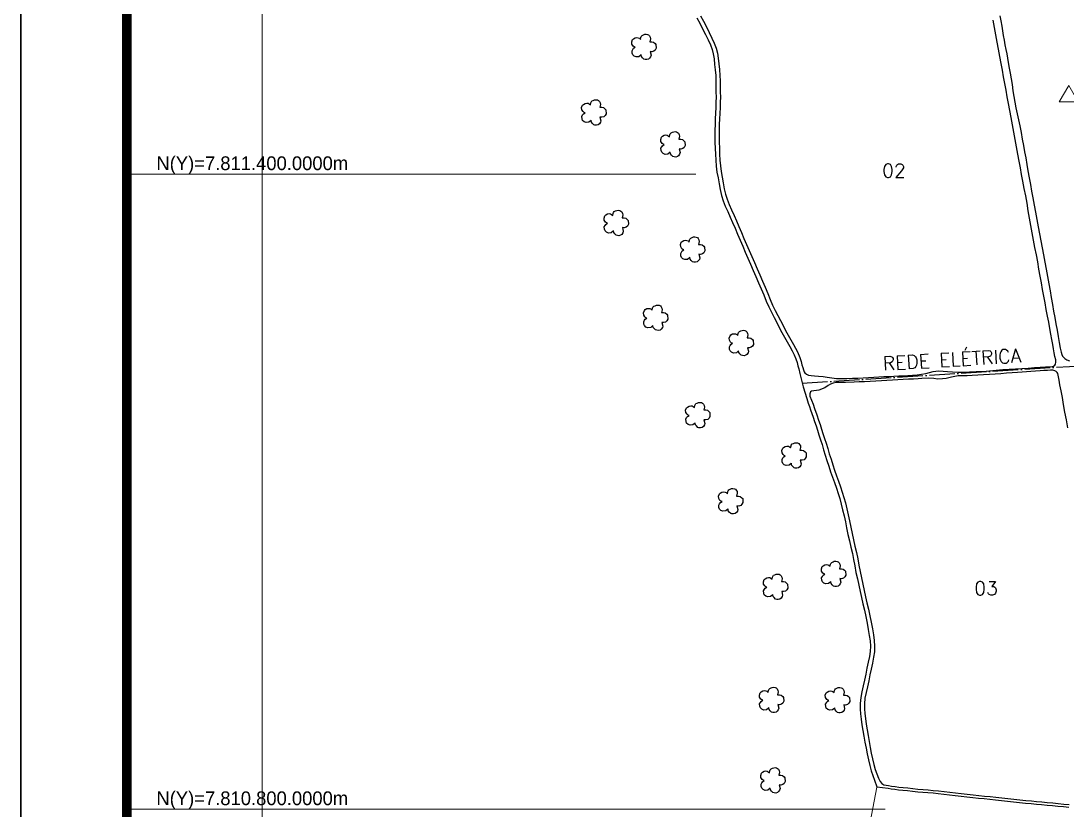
# Model space of a CAD drawing. Extents: x 749772 to 751872, y 7810048 to 7813018.
# Drawn here: x 749772 to 750761, y 7810799 to 7811545 of the extents above; entities that cross this region are included whole.
import ezdxf
from ezdxf.enums import TextEntityAlignment as Align

# ---------------------------------------------------------------- set-up
doc = ezdxf.new("R2010")
doc.units = 0
doc.header["$MEASUREMENT"] = 0
for name, pattern in [('ACAD_ISO04W100', [30, 24, -3, 0, -3]), ('CONTINUO', [0]), ('LIN0', [0])]:
    doc.linetypes.add(name, pattern=pattern)
for name, color, linetype in [('0114000638', 1, 'Continuous'), ('0114000638002', 5, 'Continuous'), ('0114000638003', 5, 'Continuous'), ('0114000638005', 5, 'Continuous'), ('MARGEM', 7, 'CONTINUO'), ('SIMBOLO ARVORE', 118, 'Continuous'), ('TEXTO_NUN_TAL', 7, 'Continuous')]:
    doc.layers.add(name, color=color, linetype=linetype)
for name, color, linetype, lineweight in [('MALHA', 8, 'Continuous', 9), ('REDE_DE_LUZ', 6, 'Continuous', 25), ('TEXTO_DIVERSOS', 7, 'Continuous', 5)]:
    doc.layers.add(name, color=color, linetype=linetype, lineweight=lineweight)
doc.styles.add('Simplex', font='simplex.shx')

msp = doc.modelspace()

# ---------------------------------------------------------------- linework, layer by layer
at = {"layer": '0114000638', "flags": 128}
msp.add_lwpolyline([(750410.62, 7811547.87), (750413.48, 7811542.59), (750416.15, 7811537.32), (750418.79, 7811532.05), (750421.41, 7811526.89), (750423.54, 7811522.22), (750425.22, 7811517.91), (750426.31, 7811513.69), (750427.04, 7811509), (750427.55, 7811503.74), (750428.13, 7811498.46), (750428.63, 7811493.13), (750428.8, 7811488.02), (750428.82, 7811482.95), (750428.81, 7811477.8), (750428.99, 7811472.88), (750428.84, 7811468.04), (750428.76, 7811463.03), (750428.47, 7811457.71), (750428.22, 7811452.44), (750427.93, 7811447.05), (750427.76, 7811441.46), (750427.74, 7811435.97), (750427.7, 7811430.18), (750428.01, 7811424.4), (750428.31, 7811418.79), (750428.6, 7811413.11), (750429.01, 7811407.44), (750429.8, 7811401.83), (750430.79, 7811396.43), (750431.75, 7811391.04), (750432.81, 7811385.45), (750434.04, 7811379.96), (750435.66, 7811374.94), (750437.54, 7811369.91), (750439.97, 7811364.65), (750442.33, 7811359.45), (750444.6, 7811354.26), (750446.83, 7811348.96), (750449.16, 7811343.48), (750451.57, 7811337.82), (750454.07, 7811332.14), (750456.49, 7811326.47), (750458.96, 7811320.68), (750461.47, 7811314.87), (750464.04, 7811309.03), (750466.64, 7811303.21), (750469.16, 7811297.42), (750471.63, 7811291.64), (750474, 7811285.89), (750476.25, 7811280.17), (750478.66, 7811274.64), (750481.3, 7811269.5), (750483.82, 7811264.63), (750486.26, 7811259.94), (750488.65, 7811255.27), (750491.12, 7811250.57), (750493.66, 7811245.98), (750496.15, 7811241.6), (750498.57, 7811237.25), (750500.92, 7811233.05), (750502.86, 7811229.25), (750504.35, 7811225.55), (750505.44, 7811222.04), (750506.27, 7811218.97), (750507.02, 7811216.26), (750508.1, 7811211.78), (750511.15, 7811199.24), (750514.55, 7811187.96), (750515.86, 7811183.76), (750517.09, 7811180.6), (750518.25, 7811177.4), (750519.44, 7811174.05), (750520.72, 7811170.34), (750522.06, 7811166.26), (750523.37, 7811162.15), (750524.68, 7811158.05), (750526.08, 7811153.65), (750527.61, 7811149.1), (750529.09, 7811144.53), (750530.59, 7811139.72), (750532.14, 7811134.62), (750533.75, 7811129.43), (750535.38, 7811124.17), (750537.16, 7811118.91), (750539.04, 7811113.8), (750540.82, 7811108.68), (750542.61, 7811103.46), (750544.3, 7811098.39), (750545.82, 7811093.46), (750547.23, 7811088.36), (750548.53, 7811082.96), (750549.89, 7811077.37), (750551.1, 7811071.66), (750552.3, 7811065.83), (750553.57, 7811059.73), (750554.89, 7811053.63), (750556.28, 7811047.56), (750557.76, 7811041.77), (750558.85, 7811035.84), (750560.04, 7811029.91), (750561.06, 7811023.8), (750562.51, 7811017.77), (750563.71, 7811011.81), (750565.05, 7811005.84), (750566.3, 7810999.92), (750567.66, 7810993.97), (750569.07, 7810987.98), (750570.46, 7810981.98), (750571.71, 7810975.9), (750572.79, 7810969.8), (750573.73, 7810964.25), (750574.43, 7810959.11), (750574.76, 7810954.05), (750574.56, 7810949.1), (750573.84, 7810944.23), (750572.77, 7810938.93), (750571.55, 7810933.31), (750570.42, 7810927.74), (750569.29, 7810922.09), (750568, 7810916.49), (750566.8, 7810911.03), (750565.7, 7810905.46), (750565.05, 7810899.8), (750565.04, 7810894.7), (750565.48, 7810890.02), (750566.09, 7810885.13), (750566.82, 7810879.84), (750567.67, 7810874.41), (750568.59, 7810868.93), (750569.54, 7810863.26), (750570.62, 7810857.7), (750571.64, 7810852.23), (750572.82, 7810846.6), (750574.16, 7810841.21), (750575.63, 7810836.34), (750577.21, 7810831.95), (750578.69, 7810827.41), (750580.84, 7810821.29), (750580.84, 7810821.29), (750580.84, 7810821.29), (750591.58, 7810819.81), (750594.54, 7810819.43), (750597.83, 7810818.97), (750601.46, 7810818.44), (750605.43, 7810818), (750609.83, 7810817.59), (750614.51, 7810817.1), (750619.46, 7810816.59), (750624.43, 7810816.12), (750629.18, 7810815.75), (750633.95, 7810815.36), (750638.92, 7810814.8), (750644.15, 7810814.12), (750649.49, 7810813.52), (750654.93, 7810812.95), (750660.42, 7810812.41), (750665.95, 7810811.78), (750671.49, 7810811.17), (750676.95, 7810810.59), (750682.27, 7810810.02), (750687.59, 7810809.49), (750693, 7810808.91), (750698.55, 7810808.29), (750704.23, 7810807.62), (750709.94, 7810806.98), (750715.68, 7810806.4), (750721.34, 7810805.86), (750726.68, 7810805.34), (750731.62, 7810804.93), (750736.56, 7810804.47), (750741.68, 7810803.98), (750746.9, 7810803.5), (750752.06, 7810802.97), (750757.19, 7810802.44), (750762.23, 7810802)], dxfattribs=at)
at = {"layer": '0114000638002', "flags": 128}
msp.add_lwpolyline([(750414.13, 7811549.78), (750417.02, 7811544.45), (750419.72, 7811539.12), (750422.36, 7811533.85), (750425.02, 7811528.62), (750427.23, 7811523.77), (750429.03, 7811519.14), (750430.23, 7811514.5), (750431, 7811509.5), (750431.53, 7811504.16), (750432.11, 7811498.87), (750432.62, 7811493.39), (750432.8, 7811488.1), (750432.82, 7811482.96), (750432.81, 7811477.87), (750432.99, 7811472.89), (750432.84, 7811467.94), (750432.75, 7811462.89), (750432.46, 7811457.51), (750432.21, 7811452.24), (750431.93, 7811446.88), (750431.76, 7811441.4), (750431.74, 7811435.95), (750431.7, 7811430.28), (750432.01, 7811424.61), (750432.3, 7811419), (750432.59, 7811413.36), (750432.99, 7811407.87), (750433.75, 7811402.47), (750434.73, 7811397.14), (750435.69, 7811391.77), (750436.73, 7811386.26), (750437.91, 7811381.01), (750439.44, 7811376.26), (750441.23, 7811371.46), (750443.61, 7811366.32), (750445.98, 7811361.08), (750448.28, 7811355.83), (750450.51, 7811350.51), (750452.84, 7811345.05), (750455.24, 7811339.41), (750457.74, 7811333.73), (750460.17, 7811328.04), (750462.64, 7811322.26), (750465.14, 7811316.47), (750467.7, 7811310.65), (750470.3, 7811304.82), (750472.83, 7811299), (750475.31, 7811293.19), (750477.71, 7811287.38), (750479.95, 7811281.7), (750482.28, 7811276.35), (750484.85, 7811271.33), (750487.37, 7811266.48), (750489.82, 7811261.77), (750492.2, 7811257.11), (750494.64, 7811252.47), (750497.15, 7811247.94), (750499.64, 7811243.56), (750502.06, 7811239.2), (750505.95, 7811232.26), (750508.12, 7811226.9), (750509.28, 7811223.16), (750510.13, 7811220.02), (750510.86, 7811217.37), (750511.54, 7811215.05), (750512.29, 7811213.27), (750512.78, 7811212.35), (750514.34, 7811211.1), (750516.34, 7811210.25), (750518.85, 7811209.79), (750521.9, 7811209.53), (750525.73, 7811209.13), (750530.02, 7811208.79), (750534.02, 7811208.22), (750538.24, 7811207.49), (750542.79, 7811206.91), (750547.57, 7811206.83), (750552.57, 7811206.97), (750557.8, 7811207.28), (750563.04, 7811207.42), (750568.08, 7811207.62), (750573.01, 7811207.87), (750577.99, 7811208.15), (750582.9, 7811208.43), (750587.61, 7811208.72), (750592.2, 7811208.96), (750596.92, 7811209.16), (750601.63, 7811209.4), (750605.98, 7811209.65), (750610.23, 7811209.83), (750614.54, 7811210.08), (750618.91, 7811210.43), (750623.16, 7811210.95), (750627.26, 7811211.67), (750634.16, 7811213.58), (750639.13, 7811214.14), (750643.45, 7811214.04), (750647.74, 7811213.56), (750652.3, 7811213.18), (750657.33, 7811212.99), (750662.77, 7811213.02), (750668.53, 7811213.24), (750674.61, 7811213.46), (750680.9, 7811213.75), (750687.33, 7811214.14), (750693.67, 7811214.79), (750699.78, 7811215.41), (750705.8, 7811215.68), (750711.84, 7811216), (750717.88, 7811216.41), (750723.81, 7811216.87), (750729.74, 7811217.26), (750735.3, 7811217.61), (750740.28, 7811217.86), (750744.04, 7811218.03), (750746.45, 7811218.24), (750747.93, 7811218.75), (750749.22, 7811219.59), (750749.82, 7811220.64), (750750.12, 7811222.38), (750749.87, 7811224.66), (750749.23, 7811227.73), (750748.54, 7811231.36), (750747.83, 7811234.97), (750747.06, 7811239.1), (750746.22, 7811243.73), (750745.3, 7811248.8), (750744.3, 7811254.28), (750743.25, 7811260.06), (750742.15, 7811266.02), (750740.97, 7811272.12), (750739.79, 7811278.34), (750738.63, 7811284.63), (750737.49, 7811290.98), (750736.34, 7811297.39), (750735.19, 7811303.82), (750734.04, 7811310.42), (750732.86, 7811317.18), (750731.64, 7811323.95), (750730.32, 7811330.77), (750729.03, 7811337.63), (750727.74, 7811344.48), (750726.39, 7811351.4), (750725.19, 7811358.42), (750723.95, 7811365.51), (750722.77, 7811372.6), (750721.52, 7811379.64), (750720.18, 7811386.65), (750718.87, 7811393.47), (750717.66, 7811399.87), (750716.5, 7811406.08), (750715.36, 7811412.4), (750714.18, 7811418.99), (750712.9, 7811425.82), (750711.59, 7811432.76), (750710.31, 7811439.78), (750709.1, 7811446.78), (750707.77, 7811453.6), (750706.44, 7811460.18), (750705.32, 7811466.79), (750704.11, 7811473.16), (750702.98, 7811479.41), (750701.83, 7811485.67), (750700.65, 7811491.96), (750699.51, 7811498.3), (750698.38, 7811504.73), (750697.21, 7811511.32), (750695.94, 7811518.02), (750694.64, 7811524.85), (750693.39, 7811531.75), (750692.12, 7811538.65), (750690.92, 7811545.55)], dxfattribs=at)
at = {"layer": '0114000638003', "flags": 128}
msp.add_lwpolyline([(750761.46, 7811160.5), (750760.02, 7811167.87), (750758.66, 7811175.23), (750757.37, 7811182.39), (750756.2, 7811189.02), (750755, 7811195.21), (750753.87, 7811200.95), (750753.12, 7811205.52), (750752.61, 7811208.47), (750752.3, 7811210.14), (750751.9, 7811211.58), (750751.19, 7811212.72), (750750.48, 7811213.5), (750749.08, 7811214.35), (750747.33, 7811214.72), (750745.09, 7811214.82), (750742.15, 7811214.68), (750738.81, 7811214.47), (750735.1, 7811214.22), (750730.91, 7811213.92), (750726.5, 7811213.58), (750722.23, 7811213.2), (750718.12, 7811212.92), (750713.85, 7811212.68), (750708.86, 7811212.35), (750703.53, 7811211.93), (750698.12, 7811211.47), (750692.68, 7811211.04), (750687.2, 7811210.65), (750681.74, 7811210.32), (750676.29, 7811210.02), (750671.04, 7811209.8), (750666.18, 7811209.65), (750661.74, 7811209.52), (750657.73, 7811209.45), (750651.3, 7811208.33), (750646.22, 7811206.92), (750643.02, 7811206.55), (750638.31, 7811206.26), (750634.64, 7811206.92), (750629.94, 7811207.2), (750623.46, 7811207), (750619.83, 7811206.71), (750615.46, 7811206.43), (750610.8, 7811206.2), (750605.87, 7811205.94), (750600.76, 7811205.59), (750595.61, 7811205.33), (750590.42, 7811205.09), (750585.23, 7811204.8), (750579.97, 7811204.51), (750574.64, 7811204.24), (750569.35, 7811203.95), (750564.3, 7811203.73), (750559.44, 7811203.48), (750551.38, 7811203.08), (750545.94, 7811203.18), (750542.36, 7811203.15), (750539.43, 7811202.71), (750536.92, 7811201.65), (750534.95, 7811200.37), (750531.58, 7811198.04), (750526.09, 7811195.99), (750519.25, 7811195.16), (750519, 7811195.1), (750518.05, 7811194.49), (750517.59, 7811192.63), (750517.58, 7811190.28), (750520.55, 7811182.78), (750522.02, 7811178.75), (750524.13, 7811172.78), (750525.86, 7811167.49), (750527.18, 7811163.37), (750528.49, 7811159.26), (750529.88, 7811154.89), (750531.41, 7811150.35), (750532.9, 7811145.74), (750534.42, 7811140.89), (750535.96, 7811135.79), (750537.57, 7811130.62), (750539.18, 7811125.41), (750540.93, 7811120.24), (750542.8, 7811115.15), (750544.6, 7811109.99), (750546.4, 7811104.74), (750548.1, 7811099.61), (750549.66, 7811094.58), (750551.1, 7811089.36), (750552.41, 7811083.9), (750553.79, 7811078.26), (750555.02, 7811072.48), (750556.22, 7811066.64), (750557.48, 7811060.56), (750558.79, 7811054.5), (750560.17, 7811048.5), (750561.67, 7811042.63), (750562.78, 7811036.6), (750563.98, 7811030.63), (750564.98, 7811024.6), (750566.42, 7811018.63), (750567.62, 7811012.64), (750568.96, 7811006.7), (750570.21, 7811000.78), (750571.55, 7810994.87), (750572.96, 7810988.89), (750574.37, 7810982.83), (750575.64, 7810976.65), (750576.73, 7810970.48), (750577.69, 7810964.85), (750578.41, 7810959.5), (750578.76, 7810954.1), (750578.55, 7810948.73), (750577.78, 7810943.54), (750576.68, 7810938.11), (750575.46, 7810932.49), (750574.34, 7810926.95), (750573.2, 7810921.25), (750571.9, 7810915.61), (750570.72, 7810910.21), (750569.66, 7810904.85), (750569.05, 7810899.57), (750569.04, 7810894.89), (750569.46, 7810890.45), (750570.05, 7810885.65), (750570.78, 7810880.42), (750571.62, 7810875.05), (750572.53, 7810869.59), (750573.48, 7810863.97), (750574.55, 7810858.45), (750575.57, 7810853.01), (750576.72, 7810847.49), (750578.02, 7810842.27), (750579.43, 7810837.59), (750580.96, 7810833.33), (750582.45, 7810829.36), (750583.93, 7810826.33), (750585.63, 7810824.29), (750587.59, 7810823.17), (750589.56, 7810822.69), (750591.96, 7810822.28), (750594.87, 7810821.91), (750598.19, 7810821.44), (750601.78, 7810820.92), (750605.68, 7810820.49), (750610.08, 7810820.08), (750614.77, 7810819.59), (750619.71, 7810819.08), (750624.65, 7810818.61), (750629.38, 7810818.24), (750634.19, 7810817.85), (750639.22, 7810817.29), (750644.45, 7810816.61), (750649.76, 7810816.01), (750655.18, 7810815.44), (750660.69, 7810814.9), (750666.22, 7810814.27), (750671.76, 7810813.65), (750677.22, 7810813.07), (750682.52, 7810812.5), (750687.84, 7810811.98), (750693.27, 7810811.39), (750698.83, 7810810.77), (750704.51, 7810810.11), (750710.21, 7810809.46), (750715.92, 7810808.88), (750721.57, 7810808.34), (750726.9, 7810807.83), (750731.84, 7810807.42), (750736.79, 7810806.96), (750741.91, 7810806.47), (750747.14, 7810805.99), (750752.32, 7810805.46), (750757.43, 7810804.93), (750762.48, 7810804.48)], dxfattribs=at)
at = {"layer": '0114000638005', "flags": 128}
msp.add_lwpolyline([(750697.11, 7811549.56), (750697.98, 7811544.76), (750698.83, 7811539.95), (750699.6, 7811535.32), (750700.38, 7811530.9), (750701.16, 7811526.53), (750701.97, 7811522.23), (750702.79, 7811517.96), (750703.57, 7811513.77), (750704.36, 7811509.61), (750705.75, 7811501.85), (750706.87, 7811495.34), (750707.77, 7811490.15), (750708.8, 7811484.64), (750709.53, 7811478.89), (750710.23, 7811473.37), (750711.14, 7811468.06), (750712.33, 7811462.65), (750713.46, 7811457.19), (750714.84, 7811451.51), (750716.04, 7811445.6), (750717.15, 7811439.48), (750718.2, 7811433.21), (750719.31, 7811427.1), (750720.43, 7811421.25), (750721.57, 7811415.34), (750722.66, 7811409.3), (750723.7, 7811403.07), (750724.83, 7811396.72), (750725.93, 7811390.36), (750727.05, 7811384.01), (750728.25, 7811377.55), (750729.51, 7811370.88), (750730.81, 7811364.02), (750732.07, 7811357.14), (750733.3, 7811350.32), (750734.56, 7811343.66), (750735.78, 7811337.12), (750736.98, 7811330.51), (750738.24, 7811323.82), (750739.53, 7811317.04), (750740.8, 7811310.17), (750742.07, 7811303.27), (750743.31, 7811296.49), (750744.52, 7811289.91), (750745.67, 7811283.44), (750746.79, 7811277.02), (750747.95, 7811270.72), (750749.08, 7811264.61), (750750.13, 7811258.62), (750751.2, 7811252.68), (750752.27, 7811246.72), (750753.31, 7811240.99), (750754.21, 7811235.79), (750754.93, 7811231.86), (750755.55, 7811229.74), (750756.27, 7811228.2), (750757.23, 7811227.02), (750758.45, 7811225.86), (750760.42, 7811224.69), (750762.93, 7811223.77)], dxfattribs=at)
at = {"layer": 'MALHA', "color": 8}
for p, q in [((750000, 7810382.39), (750000, 7812918)), ((749871.96, 7811400), (750409.86, 7811400)), ((749871.96, 7810800), (750588.81, 7810800))]:
    msp.add_line(p, q, dxfattribs=at)
at = {"layer": 'MARGEM', "color": 174, "linetype": 'LIN0'}
msp.add_line((749771.96, 7810048), (749771.96, 7813018), dxfattribs=at)
at = {"layer": 'MARGEM', "color": 174, "linetype": 'LIN0', "flags": 128}
msp.add_lwpolyline([(751871.96, 7810048), (751871.96, 7813018), (749771.96, 7813018), (749771.96, 7810048)], close=True, dxfattribs=at)
at = {"layer": 'MARGEM', "color": 174, "linetype": 'LIN0', "const_width": 9.09, "flags": 128}
msp.add_lwpolyline([(751771.96, 7810382.39), (751771.96, 7812918), (749871.96, 7812918), (749871.96, 7810382.39)], close=True, dxfattribs=at)
at = {"layer": 'REDE_DE_LUZ', "linetype": 'ACAD_ISO04W100'}
msp.add_lwpolyline([(750510.33, 7811202.59), (750763.08, 7811218.43), (751107.9, 7811232.94)], dxfattribs=at)
at = {"layer": 'SIMBOLO ARVORE', "linetype": 'CONTINUO'}
for points in [[(750358.12, 7811512.79, 0), (750356.04, 7811511.05, 0), (750353.4, 7811510.74, 0), (750351.52, 7811511.47, 0), (750350.19, 7811512.78, 0), (750349.64, 7811514.28, 0), (750349.49, 7811516.5, 0), (750350.21, 7811517.9, 0), (750350.97, 7811518.94, 0), (750352.48, 7811519.97, 0), (750351.52, 7811520.27, 0), (750350.57, 7811521.06, 0), (750349.44, 7811522.83, 0), (750349.24, 7811524.93, 0), (750350.05, 7811527.12, 0), (750350.9, 7811527.9, 0), (750352.45, 7811528.85, 0), (750354.08, 7811529.07, 0), (750355.38, 7811528.88, 0), (750356.41, 7811528.41, 0), (750357.53, 7811527.4, 0), (750357.87, 7811529.32, 0), (750358.16, 7811530.09, 0), (750359, 7811531.16, 0), (750360.25, 7811531.62, 0), (750361.48, 7811532.16, 0), (750362.85, 7811532.29, 0), (750364.15, 7811532.1, 0), (750365.21, 7811531.54, 0), (750366, 7811530.69, 0), (750366.68, 7811529.34, 0), (750366.95, 7811527.83, 0), (750366.33, 7811525.14, 0), (750368.21, 7811525.16, 0), (750369.77, 7811524.79, 0), (750371.24, 7811523.63, 0), (750372.06, 7811522.69, 0), (750372.28, 7811518.99, 0), (750371.37, 7811517.33, 0), (750370.16, 7811516.22, 0), (750368.26, 7811515.72, 0), (750366.6, 7811515.86, 0), (750367.49, 7811512.4, 0), (750367.08, 7811510.93, 0), (750366.08, 7811509.52, 0), (750364.98, 7811508.64, 0), (750363.41, 7811508.26, 0), (750361.86, 7811508.35, 0), (750360.7, 7811508.68, 0), (750359.36, 7811509.99, 0), (750358.46, 7811511.18, 0), (750358.18, 7811512.97, 0)], [(750310.73, 7811450.88, 0), (750308.66, 7811449.14, 0), (750306.02, 7811448.83, 0), (750304.14, 7811449.57, 0), (750302.81, 7811450.87, 0), (750302.26, 7811452.38, 0), (750302.11, 7811454.59, 0), (750302.83, 7811455.99, 0), (750303.59, 7811457.03, 0), (750305.1, 7811458.06, 0), (750304.14, 7811458.37, 0), (750303.19, 7811459.15, 0), (750302.06, 7811460.92, 0), (750301.86, 7811463.02, 0), (750302.67, 7811465.21, 0), (750303.52, 7811466, 0), (750305.07, 7811466.94, 0), (750306.7, 7811467.16, 0), (750308, 7811466.98, 0), (750309.02, 7811466.5, 0), (750310.15, 7811465.49, 0), (750310.49, 7811467.42, 0), (750310.78, 7811468.18, 0), (750311.62, 7811469.25, 0), (750312.87, 7811469.71, 0), (750314.1, 7811470.25, 0), (750315.47, 7811470.38, 0), (750316.77, 7811470.19, 0), (750317.83, 7811469.63, 0), (750318.62, 7811468.79, 0), (750319.3, 7811467.43, 0), (750319.57, 7811465.92, 0), (750318.95, 7811463.23, 0), (750320.83, 7811463.26, 0), (750322.39, 7811462.88, 0), (750323.86, 7811461.72, 0), (750324.68, 7811460.79, 0), (750324.9, 7811457.08, 0), (750323.99, 7811455.42, 0), (750322.78, 7811454.32, 0), (750320.88, 7811453.81, 0), (750319.22, 7811453.96, 0), (750320.11, 7811450.5, 0), (750319.7, 7811449.02, 0), (750318.7, 7811447.61, 0), (750317.6, 7811446.74, 0), (750316.03, 7811446.35, 0), (750314.48, 7811446.45, 0), (750313.32, 7811446.78, 0), (750311.98, 7811448.09, 0), (750311.08, 7811449.27, 0), (750310.8, 7811451.06, 0)], [(750385.49, 7811420.78, 0), (750383.41, 7811419.04, 0), (750380.77, 7811418.73, 0), (750378.89, 7811419.47, 0), (750377.56, 7811420.78, 0), (750377.01, 7811422.28, 0), (750376.86, 7811424.49, 0), (750377.58, 7811425.89, 0), (750378.34, 7811426.93, 0), (750379.85, 7811427.96, 0), (750378.89, 7811428.27, 0), (750377.94, 7811429.05, 0), (750376.81, 7811430.82, 0), (750376.61, 7811432.92, 0), (750377.42, 7811435.11, 0), (750378.27, 7811435.9, 0), (750379.82, 7811436.84, 0), (750381.45, 7811437.06, 0), (750382.75, 7811436.88, 0), (750383.78, 7811436.4, 0), (750384.9, 7811435.39, 0), (750385.24, 7811437.32, 0), (750385.53, 7811438.09, 0), (750386.37, 7811439.15, 0), (750387.62, 7811439.61, 0), (750388.85, 7811440.15, 0), (750390.22, 7811440.28, 0), (750391.52, 7811440.09, 0), (750392.58, 7811439.54, 0), (750393.37, 7811438.69, 0), (750394.05, 7811437.33, 0), (750394.32, 7811435.82, 0), (750393.7, 7811433.13, 0), (750395.58, 7811433.16, 0), (750397.14, 7811432.78, 0), (750398.61, 7811431.62, 0), (750399.43, 7811430.69, 0), (750399.65, 7811426.98, 0), (750398.74, 7811425.32, 0), (750397.53, 7811424.22, 0), (750395.63, 7811423.71, 0), (750393.97, 7811423.86, 0), (750394.86, 7811420.4, 0), (750394.45, 7811418.92, 0), (750393.45, 7811417.51, 0), (750392.35, 7811416.64, 0), (750390.78, 7811416.25, 0), (750389.23, 7811416.35, 0), (750388.07, 7811416.68, 0), (750386.73, 7811417.99, 0), (750385.83, 7811419.17, 0), (750385.55, 7811420.96, 0)], [(750331.88, 7811346.44, 0), (750329.81, 7811344.7, 0), (750327.17, 7811344.39, 0), (750325.29, 7811345.12, 0), (750323.96, 7811346.43, 0), (750323.41, 7811347.94, 0), (750323.26, 7811350.15, 0), (750323.98, 7811351.55, 0), (750324.74, 7811352.59, 0), (750326.25, 7811353.62, 0), (750325.29, 7811353.93, 0), (750324.34, 7811354.71, 0), (750323.21, 7811356.48, 0), (750323.01, 7811358.58, 0), (750323.82, 7811360.77, 0), (750324.67, 7811361.56, 0), (750326.22, 7811362.5, 0), (750327.85, 7811362.72, 0), (750329.15, 7811362.54, 0), (750330.17, 7811362.06, 0), (750331.3, 7811361.05, 0), (750331.64, 7811362.98, 0), (750331.93, 7811363.74, 0), (750332.77, 7811364.81, 0), (750334.02, 7811365.27, 0), (750335.25, 7811365.81, 0), (750336.62, 7811365.94, 0), (750337.92, 7811365.75, 0), (750338.98, 7811365.19, 0), (750339.76, 7811364.35, 0), (750340.45, 7811362.99, 0), (750340.72, 7811361.48, 0), (750340.1, 7811358.79, 0), (750341.98, 7811358.82, 0), (750343.54, 7811358.44, 0), (750345.01, 7811357.28, 0), (750345.83, 7811356.35, 0), (750346.05, 7811352.64, 0), (750345.14, 7811350.98, 0), (750343.93, 7811349.88, 0), (750342.03, 7811349.37, 0), (750340.37, 7811349.52, 0), (750341.26, 7811346.06, 0), (750340.85, 7811344.58, 0), (750339.85, 7811343.17, 0), (750338.75, 7811342.3, 0), (750337.18, 7811341.91, 0), (750335.63, 7811342.01, 0), (750334.47, 7811342.34, 0), (750333.13, 7811343.65, 0), (750332.23, 7811344.83, 0), (750331.95, 7811346.62, 0)], [(750404.15, 7811321.32, 0), (750402.07, 7811319.57, 0), (750399.43, 7811319.27, 0), (750397.55, 7811320, 0), (750396.22, 7811321.31, 0), (750395.67, 7811322.81, 0), (750395.52, 7811325.03, 0), (750396.24, 7811326.43, 0), (750397, 7811327.46, 0), (750398.52, 7811328.49, 0), (750397.55, 7811328.8, 0), (750396.6, 7811329.59, 0), (750395.48, 7811331.35, 0), (750395.27, 7811333.46, 0), (750396.08, 7811335.65, 0), (750396.93, 7811336.43, 0), (750398.48, 7811337.38, 0), (750400.11, 7811337.6, 0), (750401.41, 7811337.41, 0), (750402.44, 7811336.93, 0), (750403.56, 7811335.93, 0), (750403.9, 7811337.85, 0), (750404.19, 7811338.62, 0), (750405.03, 7811339.68, 0), (750406.28, 7811340.14, 0), (750407.51, 7811340.69, 0), (750408.88, 7811340.81, 0), (750410.18, 7811340.63, 0), (750411.24, 7811340.07, 0), (750412.03, 7811339.22, 0), (750412.71, 7811337.86, 0), (750412.98, 7811336.35, 0), (750412.36, 7811333.66, 0), (750414.24, 7811333.69, 0), (750415.8, 7811333.32, 0), (750417.27, 7811332.15, 0), (750418.09, 7811331.22, 0), (750418.31, 7811327.51, 0), (750417.4, 7811325.86, 0), (750416.19, 7811324.75, 0), (750414.29, 7811324.24, 0), (750412.63, 7811324.39, 0), (750413.52, 7811320.93, 0), (750413.11, 7811319.46, 0), (750412.11, 7811318.05, 0), (750411.01, 7811317.17, 0), (750409.44, 7811316.79, 0), (750407.89, 7811316.88, 0), (750406.73, 7811317.21, 0), (750405.4, 7811318.52, 0), (750404.49, 7811319.7, 0), (750404.21, 7811321.49, 0)], [(750369.21, 7811256.92, 0), (750367.13, 7811255.18, 0), (750364.49, 7811254.87, 0), (750362.61, 7811255.6, 0), (750361.28, 7811256.91, 0), (750360.73, 7811258.42, 0), (750360.58, 7811260.63, 0), (750361.3, 7811262.03, 0), (750362.06, 7811263.07, 0), (750363.58, 7811264.1, 0), (750362.61, 7811264.41, 0), (750361.66, 7811265.19, 0), (750360.54, 7811266.96, 0), (750360.33, 7811269.06, 0), (750361.14, 7811271.25, 0), (750361.99, 7811272.04, 0), (750363.54, 7811272.98, 0), (750365.17, 7811273.2, 0), (750366.47, 7811273.02, 0), (750367.5, 7811272.54, 0), (750368.62, 7811271.53, 0), (750368.96, 7811273.46, 0), (750369.25, 7811274.22, 0), (750370.09, 7811275.29, 0), (750371.34, 7811275.75, 0), (750372.57, 7811276.29, 0), (750373.94, 7811276.42, 0), (750375.24, 7811276.23, 0), (750376.3, 7811275.67, 0), (750377.09, 7811274.83, 0), (750377.77, 7811273.47, 0), (750378.04, 7811271.96, 0), (750377.42, 7811269.27, 0), (750379.3, 7811269.3, 0), (750380.86, 7811268.92, 0), (750382.33, 7811267.76, 0), (750383.15, 7811266.83, 0), (750383.37, 7811263.12, 0), (750382.46, 7811261.46, 0), (750381.25, 7811260.36, 0), (750379.36, 7811259.85, 0), (750377.69, 7811260, 0), (750378.58, 7811256.54, 0), (750378.17, 7811255.06, 0), (750377.17, 7811253.65, 0), (750376.07, 7811252.78, 0), (750374.51, 7811252.39, 0), (750372.95, 7811252.49, 0), (750371.79, 7811252.82, 0), (750370.46, 7811254.13, 0), (750369.55, 7811255.31, 0), (750369.27, 7811257.1, 0)], [(750450.18, 7811233.04, 0), (750448.1, 7811231.3, 0), (750445.46, 7811230.99, 0), (750443.59, 7811231.72, 0), (750442.25, 7811233.03, 0), (750441.7, 7811234.53, 0), (750441.55, 7811236.75, 0), (750442.27, 7811238.15, 0), (750443.03, 7811239.19, 0), (750444.55, 7811240.22, 0), (750443.58, 7811240.52, 0), (750442.63, 7811241.31, 0), (750441.51, 7811243.08, 0), (750441.31, 7811245.18, 0), (750442.11, 7811247.37, 0), (750442.96, 7811248.15, 0), (750444.51, 7811249.1, 0), (750446.14, 7811249.32, 0), (750447.44, 7811249.13, 0), (750448.47, 7811248.66, 0), (750449.6, 7811247.65, 0), (750449.93, 7811249.57, 0), (750450.22, 7811250.34, 0), (750451.06, 7811251.41, 0), (750452.32, 7811251.87, 0), (750453.54, 7811252.41, 0), (750454.91, 7811252.54, 0), (750456.22, 7811252.35, 0), (750457.27, 7811251.79, 0), (750458.06, 7811250.94, 0), (750458.75, 7811249.59, 0), (750459.01, 7811248.08, 0), (750458.39, 7811245.39, 0), (750460.28, 7811245.41, 0), (750461.83, 7811245.04, 0), (750463.3, 7811243.87, 0), (750464.12, 7811242.94, 0), (750464.34, 7811239.24, 0), (750463.43, 7811237.58, 0), (750462.23, 7811236.47, 0), (750460.33, 7811235.97, 0), (750458.66, 7811236.11, 0), (750459.55, 7811232.65, 0), (750459.14, 7811231.18, 0), (750458.14, 7811229.77, 0), (750457.04, 7811228.89, 0), (750455.48, 7811228.51, 0), (750453.92, 7811228.6, 0), (750452.76, 7811228.93, 0), (750451.43, 7811230.24, 0), (750450.52, 7811231.42, 0), (750450.24, 7811233.22, 0)], [(750409.02, 7811164.91, 0), (750406.94, 7811163.17, 0), (750404.3, 7811162.87, 0), (750402.42, 7811163.6, 0), (750401.09, 7811164.91, 0), (750400.54, 7811166.41, 0), (750400.39, 7811168.63, 0), (750401.11, 7811170.03, 0), (750401.87, 7811171.06, 0), (750403.39, 7811172.09, 0), (750402.42, 7811172.4, 0), (750401.47, 7811173.19, 0), (750400.35, 7811174.95, 0), (750400.15, 7811177.06, 0), (750400.95, 7811179.24, 0), (750401.8, 7811180.03, 0), (750403.35, 7811180.98, 0), (750404.98, 7811181.19, 0), (750406.28, 7811181.01, 0), (750407.31, 7811180.53, 0), (750408.44, 7811179.53, 0), (750408.77, 7811181.45, 0), (750409.06, 7811182.22, 0), (750409.9, 7811183.28, 0), (750411.16, 7811183.74, 0), (750412.38, 7811184.29, 0), (750413.75, 7811184.41, 0), (750415.06, 7811184.23, 0), (750416.11, 7811183.67, 0), (750416.9, 7811182.82, 0), (750417.59, 7811181.46, 0), (750417.85, 7811179.95, 0), (750417.23, 7811177.26, 0), (750419.12, 7811177.29, 0), (750420.67, 7811176.91, 0), (750422.14, 7811175.75, 0), (750422.96, 7811174.82, 0), (750423.18, 7811171.11, 0), (750422.27, 7811169.45, 0), (750421.07, 7811168.35, 0), (750419.17, 7811167.84, 0), (750417.5, 7811167.99, 0), (750418.39, 7811164.53, 0), (750417.98, 7811163.05, 0), (750416.98, 7811161.65, 0), (750415.88, 7811160.77, 0), (750414.32, 7811160.38, 0), (750412.76, 7811160.48, 0), (750411.6, 7811160.81, 0), (750410.27, 7811162.12, 0), (750409.36, 7811163.3, 0), (750409.08, 7811165.09, 0)], [(750499.99, 7811126.8, 0), (750497.92, 7811125.06, 0), (750495.28, 7811124.75, 0), (750493.4, 7811125.48, 0), (750492.06, 7811126.79, 0), (750491.51, 7811128.3, 0), (750491.36, 7811130.51, 0), (750492.08, 7811131.91, 0), (750492.84, 7811132.95, 0), (750494.36, 7811133.98, 0), (750493.39, 7811134.29, 0), (750492.44, 7811135.07, 0), (750491.32, 7811136.84, 0), (750491.12, 7811138.94, 0), (750491.93, 7811141.13, 0), (750492.78, 7811141.92, 0), (750494.33, 7811142.86, 0), (750495.95, 7811143.08, 0), (750497.25, 7811142.89, 0), (750498.28, 7811142.42, 0), (750499.41, 7811141.41, 0), (750499.75, 7811143.34, 0), (750500.03, 7811144.1, 0), (750500.88, 7811145.17, 0), (750502.13, 7811145.63, 0), (750503.35, 7811146.17, 0), (750504.73, 7811146.3, 0), (750506.03, 7811146.11, 0), (750507.09, 7811145.55, 0), (750507.87, 7811144.71, 0), (750508.56, 7811143.35, 0), (750508.83, 7811141.84, 0), (750508.2, 7811139.15, 0), (750510.09, 7811139.18, 0), (750511.65, 7811138.8, 0), (750513.12, 7811137.64, 0), (750513.93, 7811136.7, 0), (750514.15, 7811133, 0), (750513.25, 7811131.34, 0), (750512.04, 7811130.24, 0), (750510.14, 7811129.73, 0), (750508.47, 7811129.88, 0), (750509.36, 7811126.42, 0), (750508.96, 7811124.94, 0), (750507.96, 7811123.53, 0), (750506.85, 7811122.66, 0), (750505.29, 7811122.27, 0), (750503.74, 7811122.36, 0), (750502.57, 7811122.7, 0), (750501.24, 7811124, 0), (750500.33, 7811125.19, 0), (750500.06, 7811126.98, 0)], [(750440.16, 7811083.55, 0), (750438.09, 7811081.8, 0), (750435.45, 7811081.5, 0), (750433.57, 7811082.23, 0), (750432.24, 7811083.54, 0), (750431.68, 7811085.04, 0), (750431.54, 7811087.26, 0), (750432.25, 7811088.66, 0), (750433.01, 7811089.69, 0), (750434.53, 7811090.72, 0), (750433.57, 7811091.03, 0), (750432.61, 7811091.82, 0), (750431.49, 7811093.58, 0), (750431.29, 7811095.69, 0), (750432.1, 7811097.88, 0), (750432.95, 7811098.66, 0), (750434.5, 7811099.61, 0), (750436.12, 7811099.83, 0), (750437.42, 7811099.64, 0), (750438.45, 7811099.16, 0), (750439.58, 7811098.16, 0), (750439.92, 7811100.08, 0), (750440.2, 7811100.85, 0), (750441.05, 7811101.91, 0), (750442.3, 7811102.37, 0), (750443.52, 7811102.92, 0), (750444.9, 7811103.04, 0), (750446.2, 7811102.86, 0), (750447.26, 7811102.3, 0), (750448.04, 7811101.45, 0), (750448.73, 7811100.09, 0), (750449, 7811098.58, 0), (750448.37, 7811095.89, 0), (750450.26, 7811095.92, 0), (750451.82, 7811095.55, 0), (750453.29, 7811094.38, 0), (750454.1, 7811093.45, 0), (750454.33, 7811089.75, 0), (750453.42, 7811088.09, 0), (750452.21, 7811086.98, 0), (750450.31, 7811086.47, 0), (750448.64, 7811086.62, 0), (750449.53, 7811083.16, 0), (750449.13, 7811081.69, 0), (750448.13, 7811080.28, 0), (750447.03, 7811079.4, 0), (750445.46, 7811079.02, 0), (750443.91, 7811079.11, 0), (750442.74, 7811079.44, 0), (750441.41, 7811080.75, 0), (750440.5, 7811081.93, 0), (750440.23, 7811083.72, 0)], [(750537.31, 7811014.9, 0), (750535.24, 7811013.16, 0), (750532.6, 7811012.85, 0), (750530.72, 7811013.58, 0), (750529.39, 7811014.89, 0), (750528.84, 7811016.39, 0), (750528.69, 7811018.61, 0), (750529.41, 7811020.01, 0), (750530.16, 7811021.05, 0), (750531.68, 7811022.08, 0), (750530.72, 7811022.39, 0), (750529.76, 7811023.17, 0), (750528.64, 7811024.94, 0), (750528.44, 7811027.04, 0), (750529.25, 7811029.23, 0), (750530.1, 7811030.02, 0), (750531.65, 7811030.96, 0), (750533.28, 7811031.18, 0), (750534.58, 7811030.99, 0), (750535.6, 7811030.52, 0), (750536.73, 7811029.51, 0), (750537.07, 7811031.43, 0), (750537.36, 7811032.2, 0), (750538.2, 7811033.27, 0), (750539.45, 7811033.73, 0), (750540.67, 7811034.27, 0), (750542.05, 7811034.4, 0), (750543.35, 7811034.21, 0), (750544.41, 7811033.65, 0), (750545.19, 7811032.81, 0), (750545.88, 7811031.45, 0), (750546.15, 7811029.94, 0), (750545.53, 7811027.25, 0), (750547.41, 7811027.28, 0), (750548.97, 7811026.9, 0), (750550.44, 7811025.74, 0), (750551.26, 7811024.8, 0), (750551.48, 7811021.1, 0), (750550.57, 7811019.44, 0), (750549.36, 7811018.34, 0), (750547.46, 7811017.83, 0), (750545.8, 7811017.98, 0), (750546.69, 7811014.51, 0), (750546.28, 7811013.04, 0), (750545.28, 7811011.63, 0), (750544.18, 7811010.76, 0), (750542.61, 7811010.37, 0), (750541.06, 7811010.46, 0), (750539.9, 7811010.79, 0), (750538.56, 7811012.1, 0), (750537.66, 7811013.29, 0), (750537.38, 7811015.08, 0)], [(750482.46, 7811002.73, 0), (750480.39, 7811000.99, 0), (750477.75, 7811000.68, 0), (750475.87, 7811001.41, 0), (750474.53, 7811002.72, 0), (750473.98, 7811004.22, 0), (750473.83, 7811006.44, 0), (750474.55, 7811007.84, 0), (750475.31, 7811008.88, 0), (750476.83, 7811009.91, 0), (750475.86, 7811010.21, 0), (750474.91, 7811011, 0), (750473.79, 7811012.77, 0), (750473.59, 7811014.87, 0), (750474.4, 7811017.06, 0), (750475.25, 7811017.84, 0), (750476.8, 7811018.79, 0), (750478.42, 7811019.01, 0), (750479.72, 7811018.82, 0), (750480.75, 7811018.35, 0), (750481.88, 7811017.34, 0), (750482.22, 7811019.26, 0), (750482.5, 7811020.03, 0), (750483.35, 7811021.1, 0), (750484.6, 7811021.56, 0), (750485.82, 7811022.1, 0), (750487.2, 7811022.23, 0), (750488.5, 7811022.04, 0), (750489.56, 7811021.48, 0), (750490.34, 7811020.63, 0), (750491.03, 7811019.28, 0), (750491.3, 7811017.77, 0), (750490.67, 7811015.08, 0), (750492.56, 7811015.1, 0), (750494.12, 7811014.73, 0), (750495.59, 7811013.57, 0), (750496.4, 7811012.63, 0), (750496.62, 7811008.93, 0), (750495.72, 7811007.27, 0), (750494.51, 7811006.16, 0), (750492.61, 7811005.66, 0), (750490.94, 7811005.8, 0), (750491.83, 7811002.34, 0), (750491.43, 7811000.87, 0), (750490.43, 7810999.46, 0), (750489.32, 7810998.58, 0), (750487.76, 7810998.2, 0), (750486.21, 7810998.29, 0), (750485.04, 7810998.62, 0), (750483.71, 7810999.93, 0), (750482.8, 7811001.12, 0), (750482.53, 7811002.91, 0)], [(750478.73, 7810895.8, 0), (750476.65, 7810894.06, 0), (750474.02, 7810893.75, 0), (750472.14, 7810894.49, 0), (750470.8, 7810895.8, 0), (750470.25, 7810897.3, 0), (750470.1, 7810899.51, 0), (750470.82, 7810900.91, 0), (750471.58, 7810901.95, 0), (750473.1, 7810902.98, 0), (750472.13, 7810903.29, 0), (750471.18, 7810904.07, 0), (750470.06, 7810905.84, 0), (750469.86, 7810907.94, 0), (750470.66, 7810910.13, 0), (750471.51, 7810910.92, 0), (750473.06, 7810911.86, 0), (750474.69, 7810912.08, 0), (750475.99, 7810911.9, 0), (750477.02, 7810911.42, 0), (750478.15, 7810910.41, 0), (750478.48, 7810912.34, 0), (750478.77, 7810913.1, 0), (750479.61, 7810914.17, 0), (750480.87, 7810914.63, 0), (750482.09, 7810915.17, 0), (750483.47, 7810915.3, 0), (750484.77, 7810915.11, 0), (750485.82, 7810914.56, 0), (750486.61, 7810913.71, 0), (750487.3, 7810912.35, 0), (750487.57, 7810910.84, 0), (750486.94, 7810908.15, 0), (750488.83, 7810908.18, 0), (750490.39, 7810907.8, 0), (750491.86, 7810906.64, 0), (750492.67, 7810905.71, 0), (750492.89, 7810902, 0), (750491.98, 7810900.34, 0), (750490.78, 7810899.24, 0), (750488.88, 7810898.73, 0), (750487.21, 7810898.88, 0), (750488.1, 7810895.42, 0), (750487.69, 7810893.94, 0), (750486.69, 7810892.53, 0), (750485.59, 7810891.66, 0), (750484.03, 7810891.27, 0), (750482.48, 7810891.37, 0), (750481.31, 7810891.7, 0), (750479.98, 7810893.01, 0), (750479.07, 7810894.19, 0), (750478.79, 7810895.98, 0)], [(750541.05, 7810895.54, 0), (750538.97, 7810893.8, 0), (750536.33, 7810893.49, 0), (750534.45, 7810894.22, 0), (750533.12, 7810895.53, 0), (750532.57, 7810897.03, 0), (750532.42, 7810899.25, 0), (750533.14, 7810900.65, 0), (750533.9, 7810901.69, 0), (750535.42, 7810902.72, 0), (750534.45, 7810903.02, 0), (750533.5, 7810903.81, 0), (750532.38, 7810905.58, 0), (750532.17, 7810907.68, 0), (750532.98, 7810909.87, 0), (750533.83, 7810910.66, 0), (750535.38, 7810911.6, 0), (750537.01, 7810911.82, 0), (750538.31, 7810911.63, 0), (750539.34, 7810911.16, 0), (750540.46, 7810910.15, 0), (750540.8, 7810912.07, 0), (750541.09, 7810912.84, 0), (750541.93, 7810913.91, 0), (750543.18, 7810914.37, 0), (750544.41, 7810914.91, 0), (750545.78, 7810915.04, 0), (750547.08, 7810914.85, 0), (750548.14, 7810914.29, 0), (750548.93, 7810913.44, 0), (750549.61, 7810912.09, 0), (750549.88, 7810910.58, 0), (750549.26, 7810907.89, 0), (750551.14, 7810907.92, 0), (750552.7, 7810907.54, 0), (750554.17, 7810906.38, 0), (750554.99, 7810905.44, 0), (750555.21, 7810901.74, 0), (750554.3, 7810900.08, 0), (750553.09, 7810898.98, 0), (750551.19, 7810898.47, 0), (750549.53, 7810898.61, 0), (750550.42, 7810895.15, 0), (750550.01, 7810893.68, 0), (750549.01, 7810892.27, 0), (750547.91, 7810891.4, 0), (750546.34, 7810891.01, 0), (750544.79, 7810891.1, 0), (750543.63, 7810891.43, 0), (750542.3, 7810892.74, 0), (750541.39, 7810893.93, 0), (750541.11, 7810895.72, 0)], [(750480.02, 7810819.87, 0), (750477.94, 7810818.13, 0), (750475.3, 7810817.83, 0), (750473.42, 7810818.56, 0), (750472.09, 7810819.87, 0), (750471.54, 7810821.37, 0), (750471.39, 7810823.59, 0), (750472.11, 7810824.99, 0), (750472.87, 7810826.02, 0), (750474.39, 7810827.05, 0), (750473.42, 7810827.36, 0), (750472.47, 7810828.15, 0), (750471.35, 7810829.91, 0), (750471.14, 7810832.01, 0), (750471.95, 7810834.2, 0), (750472.8, 7810834.99, 0), (750474.35, 7810835.94, 0), (750475.98, 7810836.15, 0), (750477.28, 7810835.97, 0), (750478.31, 7810835.49, 0), (750479.43, 7810834.49, 0), (750479.77, 7810836.41, 0), (750480.06, 7810837.18, 0), (750480.9, 7810838.24, 0), (750482.15, 7810838.7, 0), (750483.38, 7810839.25, 0), (750484.75, 7810839.37, 0), (750486.05, 7810839.19, 0), (750487.11, 7810838.63, 0), (750487.9, 7810837.78, 0), (750488.58, 7810836.42, 0), (750488.85, 7810834.91, 0), (750488.23, 7810832.22, 0), (750490.11, 7810832.25, 0), (750491.67, 7810831.87, 0), (750493.14, 7810830.71, 0), (750493.96, 7810829.78, 0), (750494.18, 7810826.07, 0), (750493.27, 7810824.41, 0), (750492.06, 7810823.31, 0), (750490.16, 7810822.8, 0), (750488.5, 7810822.95, 0), (750489.39, 7810819.49, 0), (750488.98, 7810818.01, 0), (750487.98, 7810816.61, 0), (750486.88, 7810815.73, 0), (750485.31, 7810815.34, 0), (750483.76, 7810815.44, 0), (750482.6, 7810815.77, 0), (750481.27, 7810817.08, 0), (750480.36, 7810818.26, 0), (750480.08, 7810820.05, 0)]]:
    msp.add_polyline3d(points, dxfattribs=at)
at = {"layer": 'TEXTO_DIVERSOS', "color": 7, "lineweight": 9, "flags": 128}
msp.add_lwpolyline([(750753.18, 7811468.24), (750771.26, 7811468.24), (750762.22, 7811483.9)], close=True, dxfattribs=at)
at = {"layer": 'TEXTO_DIVERSOS', "linetype": 'Continuous'}
msp.add_lwpolyline([(750580.72, 7810820.9), (750563.59, 7810729.81), (750557.1, 7810630.62)], dxfattribs=at)

# ---------------------------------------------------------------- texts
at = {"layer": 'MALHA'}
for s, p in [('N(Y)=7.811.400.0000m', (750081.21, 7811410.37)), ('N(Y)=7.810.800.0000m', (750081.21, 7810810.37))]:
    msp.add_text(s, height=13, dxfattribs=at).set_placement(p, align=Align.MIDDLE_RIGHT)
at = {"layer": 'TEXTO_DIVERSOS', "linetype": 'Continuous', "style": 'Simplex'}
msp.add_text('REDE ELÉTRICA', height=13, rotation=3.36455, dxfattribs=at).set_placement((750586.82, 7811214.63))
at = {"layer": 'TEXTO_NUN_TAL', "linetype": 'Continuous', "style": 'Simplex'}
for s, p in [('02', (750585.86, 7811396.88)), ('03', (750672.96, 7811002.31))]:
    msp.add_text(s, height=13, dxfattribs=at).set_placement(p)

doc.saveas('drawing.dxf')
